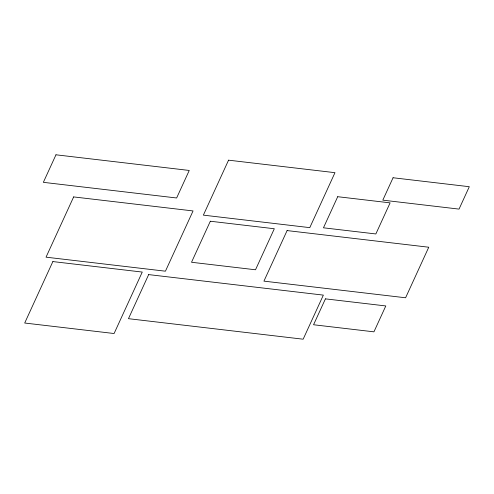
<?xml version="1.0" encoding="UTF-8"?>
<svg xmlns="http://www.w3.org/2000/svg" width="494" height="494" viewBox="0 0 494 494"><rect width="100%" height="100%" fill="white"/><g stroke="black" fill="none" stroke-linecap="round" stroke-linejoin="round"><path stroke-width="0.74" d="M55.97 154.801L43.355 182.335L176.63 197.983L189.245 170.455L55.97 154.801M73.649 196.915L46.035 257.17L165.434 271.194L193.055 210.938L73.649 196.915M52.864 261.573L24.7 323.027L114.095 333.524L142.26 272.071L52.864 261.573M148.663 274.602L128.465 318.679L303.155 339.199L323.354 295.116L148.663 274.602M228.555 160.173L203.367 215.137L309.787 227.641L334.975 172.672L228.555 160.173M210.327 221.232L191.524 262.265L255.509 269.78L274.312 228.747L210.327 221.232M287.1 230.581L263.932 281.135L405.593 297.777L428.761 247.222L287.1 230.581M337.711 196.705L323.459 227.808L375.854 233.958L390.106 202.861L337.711 196.705M325.429 298.858L313.56 324.749L373.939 331.838L385.802 305.947L325.429 298.858M393.07 177.754L382.807 200.15L459.037 209.104L469.3 186.707L393.07 177.754"/></g></svg>
